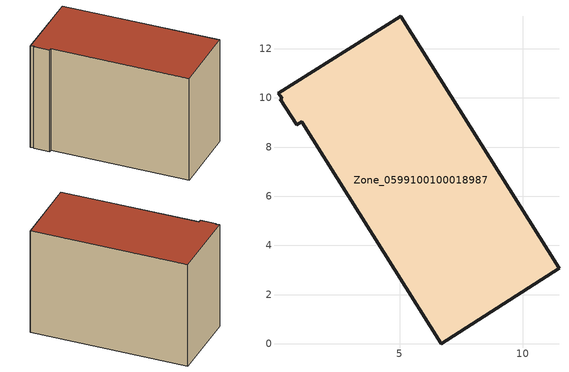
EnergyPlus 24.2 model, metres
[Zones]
Zone_0599100100018987
 floor ground (C_G): 6.68,0 1.01,9.04 0.81,8.91 0.14,9.95 0.22,9.99 0.05,10.19 5.03,13.32 11.48,3.07 z0
 wall outside (C_F): 1.01,9.04 6.68,0 11.48,3.07 5.03,13.32 0.05,10.19 0.22,9.99 0.14,9.95 0.81,8.91 1.01,9.04 z0:8.45
 roof outside (C_R): 0.05,10.19 0.22,9.99 0.14,9.95 0.81,8.91 1.01,9.04 6.68,0 11.48,3.07 5.03,13.32 z8.45
[BUILDING]
Pand.0599100100018987: North Axis=0; Terrain=City; Loads Convergence Tolerance Value=0.04; Temperature Convergence Tolerance Value=0.4; Solar Distribution=FullExterior; Maximum Number of Warmup Days=25; Minimum Number of Warmup Days=1
[Site:Location]
Rotterdam.The.Hague.AP_ZH_NLD Design_Conditions: Latitude=51.96; Longitude=4.45; Time Zone=1; Elevation=-4.5
[SITE:GROUNDTEMPERATURE:BUILDINGSURFACE]
18, 18, 18, 18, 18, 18, 18, 18, 18, 18, 18, 18
[MATERIAL] Thermal Absorptance=0.9; Solar Absorptance=0.7; Visible Absorptance=0.7
Name | Roughness | Thickness | Conductivity | Density | Specific Heat
G.TC.2015-2018 | MediumSmooth | 0.15 | 0.0428571 | 540 | 1210
F.TC.2015-2018 | Rough | 0.3 | 0.0666667 | 1920 | 840
R.TC.2015-2018 | MediumRough | 0.2 | 0.0333333 | 1500 | 1000
[CONSTRUCTION]
C_G: G.TC.2015-2018
C_F: F.TC.2015-2018
C_R: R.TC.2015-2018
[ZONE]
Zone_0599100100018987: Type=1; Multiplier=1; Ceiling Height=Autocalculate; Volume=Autocalculate; Floor Area=autocalculate; Part of Total Floor Area=Yes
[ZONEINFILTRATION:DESIGNFLOWRATE]
Infil_Zone_0599100100018987: Zone or ZoneList or Space or SpaceList=Zone_0599100100018987; Schedule=AlwaysOn; Design Flow Rate Calculation Method=Flow/Area; Flow Rate per Floor Area=0.0015; Constant Term Coefficient=1; Temperature Term Coefficient=0; Velocity Term Coefficient=0; Velocity Squared Term Coefficient=0
[HVACTEMPLATE:ZONE:IDEALLOADSAIRSYSTEM]
Zone_0599100100018987: Maximum Heating Supply Air Temperature=50; Minimum Cooling Supply Air Temperature=13; Maximum Heating Supply Air Humidity Ratio=0.0156; Minimum Cooling Supply Air Humidity Ratio=0.0077; Heating Limit=NoLimit; Cooling Limit=NoLimit; Dehumidification Control Type=ConstantSensibleHeatRatio; Cooling Sensible Heat Ratio=0.7; Dehumidification Setpoint=60; Humidification Control Type=None; Humidification Setpoint=30; Outdoor Air Method=None; Outdoor Air Flow Rate per Person=0.00944; Outdoor Air Flow Rate per Zone Floor Area=0; Outdoor Air Flow Rate per Zone=0; Demand Controlled Ventilation Type=None; Outdoor Air Economizer Type=NoEconomizer; Heat Recovery Type=None; Sensible Heat Recovery Effectiveness=0.7; Latent Heat Recovery Effectiveness=0.65
[ZONECONTROL:THERMOSTAT]
ThermostatControl_Zone_0599100100018987: Zone or ZoneList=Zone_0599100100018987; Control Type Schedule=DualSetpointControlType; Control 1=Thermostat_Zone_0599100100018987; Temperature Difference Between Cutout And Setpoint=0
[THERMOSTATSETPOINT:DUALSETPOINT]
Thermostat_Zone_0599100100018987: Heating Setpoint Temperature Schedule=HeatingSetpoint_Zone_0599100100018987; Cooling Setpoint Temperature Schedule=CoolingSetpoint_Zone_0599100100018987
[SCHEDULE:COMPACT]
HeatingSetpoint_Zone_0599100100018987: Through: 12/31, For: AllDays, Until: 24:00, 21
CoolingSetpoint_Zone_0599100100018987: Through: 12/31, For: AllDays, Until: 24:00, 24
DualSetpointControlType: Through: 12/31, For: AllDays, Until: 24:00, 4
AlwaysOn: Through: 12/31, For: AllDays, Until: 24:00, 1
